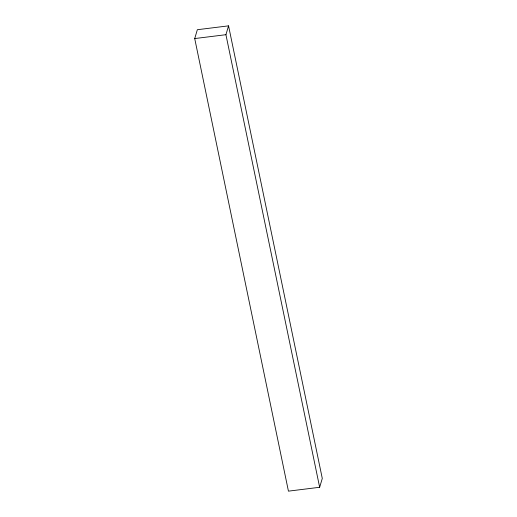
<?xml version="1.0" encoding="UTF-8"?>
<svg xmlns="http://www.w3.org/2000/svg" width="517" height="517" viewBox="0 0 517 517"><rect width="100%" height="100%" fill="white"/><g stroke="black" fill="none" stroke-linecap="round" stroke-linejoin="round"><path stroke-width="0.78" d="M194.715 38.562L197.345 29.715L228.559 25.85L322.285 478.438L319.655 487.285L288.441 491.15L194.715 38.562L225.929 34.697L228.559 25.85M225.929 34.697L319.655 487.285"/></g></svg>
